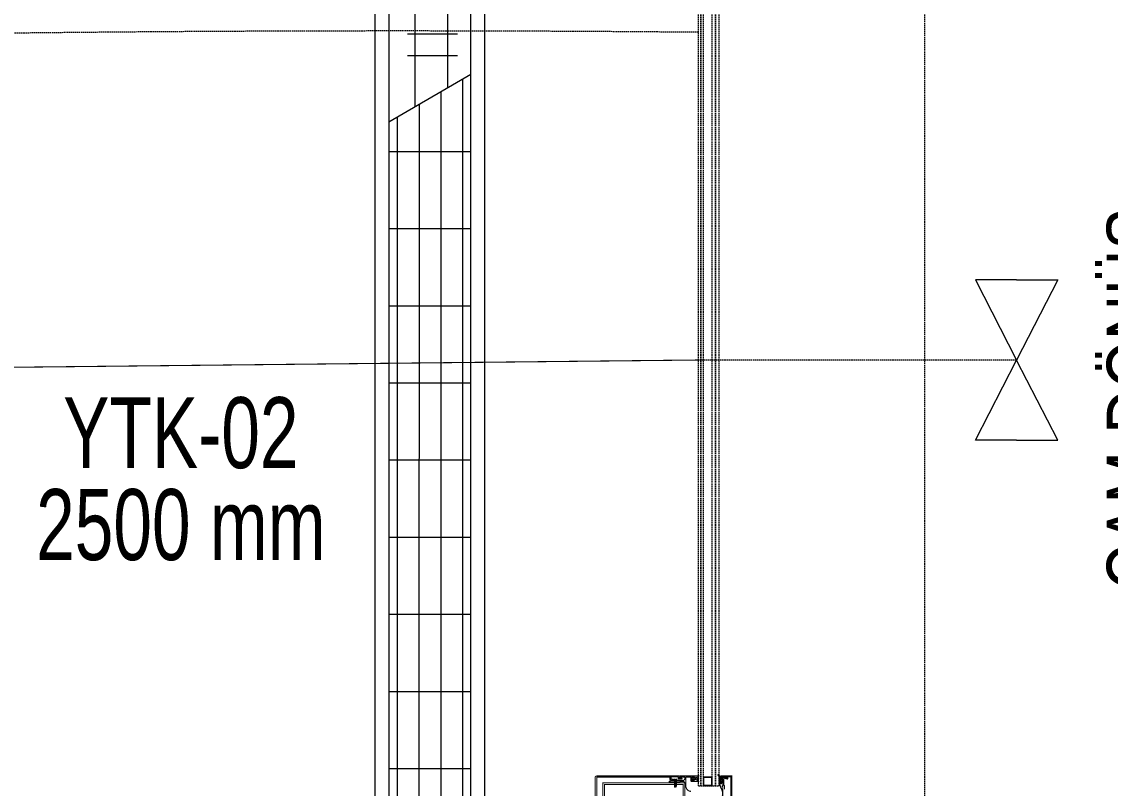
# Model space of a CAD drawing. Extents: x -1457 to 23780, y -2071 to 4205.
# Drawn here: x 10602.5 to 10801.8, y 1784 to 1924.4 of the extents above; entities that cross this region are included whole.
import ezdxf
from ezdxf.enums import TextEntityAlignment as Align

# ---------------------------------------------------------------- set-up
doc = ezdxf.new("R2010")
doc.units = 0
doc.header["$MEASUREMENT"] = 0
doc.linetypes.add('DASHED2', pattern=[0.375, 0.25, -0.125])
doc.linetypes.add('HIDDEN', pattern=[0.375, 0.25, -0.125])
doc.layers.get('0').update_dxf_attribs({"color": 9, "lineweight": 9})
for name, color, linetype, lineweight in [('21', 9, 'Continuous', 9), ('M-TEFRIS2-015', 129, 'Continuous', 9), ('T-KONVEKTOR', 220, 'Continuous', 9), ('T-KONVEKTOR-TEXT', 241, 'Continuous', 9)]:
    doc.layers.add(name, color=color, linetype=linetype, lineweight=lineweight)
doc.styles.add('LUCIDASANS', font='arial.ttf', dxfattribs={"width": 0.8})
doc.styles.add('MuuM_TEXT-STANDART', font='ARIALN.TTF')

# ---------------------------------------------------------------- blocks, each defined once
blk = doc.blocks.new('p-cam dönüş noktası')
at = {"layer": '21', "elevation": 0}
for points in [[(-26.5, 56.83), (-34.04, 56.83), (-26.5, 42.14)], [(-26.5, 56.83), (-18.95, 56.83), (-26.5, 42.14)], [(-26.5, 27.45), (-34.04, 27.45), (-26.5, 42.14)], [(-26.5, 27.45), (-18.95, 27.45), (-26.5, 42.14)]]:
    blk.add_lwpolyline(points, dxfattribs=at)
at = {"layer": '21', "linetype": 'DASHED2', "elevation": 0}
blk.add_lwpolyline([(-26.5, 42.14), (-84.7, 42.14)], dxfattribs=at)
at = {"layer": '21', "style": 'MuuM_TEXT-STANDART'}
for s, p in [('CAM DÖNÜŞ ', (0, 0)), ('NOKTASI', (19.23, 10.07))]:
    blk.add_text(s, height=10, rotation=90, dxfattribs=at).set_placement(p)
blk = doc.blocks.new('A$C4B7F52E3')
for p, q in [((250, 89.48), (0, 89.47)), ((250, 89.47), (0, 89.48)), ((0, 69.47), (250, 69.47))]:
    blk.add_line(p, q)
at = {"color": 252, "linetype": 'Continuous'}
for p, q in [((73.08, 71.95), (73.08, 86.99)), ((87.2, 71.95), (87.2, 86.99)), ((101.32, 71.95), (101.32, 86.99)), ((115.44, 71.95), (115.44, 86.99)), ((129.56, 71.95), (129.56, 86.99)), ((143.68, 71.95), (143.68, 86.98)), ((157.8, 71.95), (157.8, 86.98)), ((171.92, 71.94), (171.92, 86.98)), ((186.04, 71.94), (186.04, 86.98))]:
    blk.add_line(p, q, dxfattribs=at)
at = {"color": 252}
for p, q in [((191.48, 71.95), (200.19, 86.99)), ((199.29, 85.44), (2.49, 85.42)), ((203.55, 84.5), (203.55, 75.36)), ((207.52, 84.5), (207.52, 75.36)), ((242.21, 82.69), (197.7, 82.69)), ((196.99, 81.46), (2.49, 81.45)), ((194.68, 77.48), (2.49, 77.47)), ((227.1, 76.72), (194.25, 76.73)), ((192.38, 73.51), (2.49, 73.49))]:
    blk.add_line(p, q, dxfattribs=at)
blk.add_lwpolyline([(247.51, 86.99), (247.51, 71.95), (2.49, 71.95), (2.49, 86.99)], close=True)

msp = doc.modelspace()

# ---------------------------------------------------------------- hatches: boundary and pattern name
at = {"layer": 'M-TEFRIS2-015', "linetype": 'HIDDEN', "lineweight": 0}
h = msp.add_hatch(dxfattribs=at)
h.set_pattern_fill('LINE', color=256, scale=0.666667, angle=675, style=0)
h.set_pattern_definition([(135, (10851.09187, 1728.91743), (-0.058925565, -0.058925565), [])])
edge = h.paths.add_edge_path()
edge.add_arc((10730.52, 1786.72), 0.625, 207.2, 247.3388)
edge.add_arc((10730.2, 1786), 0.162, 360.1027, 422.96, ccw=False)
edge.add_line((10730.36, 1786), (10730.36, 1785.92))
edge.add_line((10730.36, 1785.92), (10730.36, 1785.91))
edge.add_line((10730.36, 1785.91), (10730.36, 1785.9))
edge.add_line((10730.36, 1785.9), (10730.36, 1785.89))
edge.add_line((10730.36, 1785.89), (10730.36, 1785.89))
edge.add_line((10730.36, 1785.89), (10730.35, 1785.88))
edge.add_line((10730.35, 1785.88), (10730.35, 1785.87))
edge.add_line((10730.35, 1785.87), (10730.34, 1785.87))
edge.add_line((10730.34, 1785.87), (10730.34, 1785.86))
edge.add_line((10730.34, 1785.86), (10730.33, 1785.86))
edge.add_line((10730.33, 1785.86), (10730.31, 1785.86))
edge.add_line((10730.31, 1785.86), (10730.24, 1785.86))
edge.add_line((10730.24, 1785.86), (10730.23, 1785.86))
edge.add_line((10730.23, 1785.86), (10730.23, 1785.86))
edge.add_line((10730.23, 1785.86), (10730.23, 1785.86))
edge.add_line((10730.23, 1785.86), (10730.23, 1785.86))
edge.add_line((10730.23, 1785.86), (10730.22, 1785.85))
edge.add_line((10730.22, 1785.85), (10730.22, 1785.85))
edge.add_line((10730.22, 1785.85), (10730.22, 1785.85))
edge.add_line((10730.22, 1785.85), (10730.22, 1785.84))
edge.add_line((10730.22, 1785.84), (10730.22, 1785.84))
edge.add_line((10730.22, 1785.84), (10730.22, 1785.76))
edge.add_line((10730.22, 1785.76), (10730.22, 1785.76))
edge.add_line((10730.22, 1785.76), (10730.22, 1785.75))
edge.add_line((10730.22, 1785.75), (10730.22, 1785.75))
edge.add_line((10730.22, 1785.75), (10730.22, 1785.75))
edge.add_line((10730.22, 1785.75), (10730.22, 1785.74))
edge.add_line((10730.22, 1785.74), (10730.23, 1785.74))
edge.add_line((10730.23, 1785.74), (10730.23, 1785.74))
edge.add_line((10730.23, 1785.74), (10730.23, 1785.74))
edge.add_line((10730.23, 1785.74), (10730.24, 1785.74))
edge.add_line((10730.24, 1785.74), (10730.31, 1785.74))
edge.add_line((10730.31, 1785.74), (10730.32, 1785.74))
edge.add_line((10730.32, 1785.74), (10730.33, 1785.74))
edge.add_line((10730.33, 1785.74), (10730.34, 1785.73))
edge.add_line((10730.34, 1785.73), (10730.34, 1785.73))
edge.add_line((10730.34, 1785.73), (10730.35, 1785.72))
edge.add_line((10730.35, 1785.72), (10730.35, 1785.72))
edge.add_line((10730.35, 1785.72), (10730.36, 1785.71))
edge.add_line((10730.36, 1785.71), (10730.36, 1785.7))
edge.add_line((10730.36, 1785.7), (10730.36, 1785.69))
edge.add_line((10730.36, 1785.69), (10730.36, 1785.68))
edge.add_line((10730.36, 1785.68), (10730.36, 1785.67))
edge.add_line((10730.36, 1785.67), (10730.36, 1785.67))
edge.add_line((10730.36, 1785.67), (10730.35, 1785.66))
edge.add_line((10730.35, 1785.66), (10730.35, 1785.65))
edge.add_line((10730.35, 1785.65), (10730.34, 1785.65))
edge.add_line((10730.34, 1785.65), (10730.34, 1785.64))
edge.add_line((10730.34, 1785.64), (10730.33, 1785.64))
edge.add_line((10730.33, 1785.64), (10730.31, 1785.64))
edge.add_line((10730.31, 1785.64), (10730.24, 1785.64))
edge.add_line((10730.24, 1785.64), (10730.23, 1785.64))
edge.add_line((10730.23, 1785.64), (10730.23, 1785.64))
edge.add_line((10730.23, 1785.64), (10730.23, 1785.64))
edge.add_line((10730.23, 1785.64), (10730.23, 1785.64))
edge.add_line((10730.23, 1785.64), (10730.22, 1785.63))
edge.add_line((10730.22, 1785.63), (10730.22, 1785.63))
edge.add_line((10730.22, 1785.63), (10730.22, 1785.63))
edge.add_line((10730.22, 1785.63), (10730.22, 1785.62))
edge.add_line((10730.22, 1785.62), (10730.22, 1785.62))
edge.add_line((10730.22, 1785.62), (10730.22, 1785.54))
edge.add_line((10730.22, 1785.54), (10730.22, 1785.54))
edge.add_line((10730.22, 1785.54), (10730.22, 1785.53))
edge.add_line((10730.22, 1785.53), (10730.22, 1785.53))
edge.add_line((10730.22, 1785.53), (10730.22, 1785.53))
edge.add_line((10730.22, 1785.53), (10730.22, 1785.52))
edge.add_line((10730.22, 1785.52), (10730.23, 1785.52))
edge.add_line((10730.23, 1785.52), (10730.23, 1785.52))
edge.add_line((10730.23, 1785.52), (10730.23, 1785.52))
edge.add_line((10730.23, 1785.52), (10730.24, 1785.52))
edge.add_line((10730.24, 1785.52), (10730.31, 1785.52))
edge.add_line((10730.31, 1785.52), (10730.32, 1785.52))
edge.add_line((10730.32, 1785.52), (10730.33, 1785.52))
edge.add_line((10730.33, 1785.52), (10730.34, 1785.51))
edge.add_line((10730.34, 1785.51), (10730.34, 1785.51))
edge.add_line((10730.34, 1785.51), (10730.35, 1785.5))
edge.add_line((10730.35, 1785.5), (10730.35, 1785.5))
edge.add_line((10730.35, 1785.5), (10730.36, 1785.49))
edge.add_line((10730.36, 1785.49), (10730.36, 1785.48))
edge.add_line((10730.36, 1785.48), (10730.36, 1785.47))
edge.add_line((10730.36, 1785.47), (10730.36, 1785.46))
edge.add_line((10730.36, 1785.46), (10730.36, 1785.45))
edge.add_line((10730.36, 1785.45), (10730.36, 1785.45))
edge.add_line((10730.36, 1785.45), (10730.35, 1785.44))
edge.add_line((10730.35, 1785.44), (10730.35, 1785.43))
edge.add_line((10730.35, 1785.43), (10730.34, 1785.43))
edge.add_line((10730.34, 1785.43), (10730.34, 1785.42))
edge.add_line((10730.34, 1785.42), (10730.33, 1785.42))
edge.add_line((10730.33, 1785.42), (10730.31, 1785.42))
edge.add_line((10730.31, 1785.42), (10730.24, 1785.42))
edge.add_line((10730.24, 1785.42), (10730.23, 1785.42))
edge.add_line((10730.23, 1785.42), (10730.23, 1785.42))
edge.add_line((10730.23, 1785.42), (10730.23, 1785.42))
edge.add_line((10730.23, 1785.42), (10730.23, 1785.42))
edge.add_line((10730.23, 1785.42), (10730.22, 1785.41))
edge.add_line((10730.22, 1785.41), (10730.22, 1785.41))
edge.add_line((10730.22, 1785.41), (10730.22, 1785.41))
edge.add_line((10730.22, 1785.41), (10730.22, 1785.4))
edge.add_line((10730.22, 1785.4), (10730.22, 1785.4))
edge.add_line((10730.22, 1785.4), (10730.22, 1785.32))
edge.add_line((10730.22, 1785.32), (10730.22, 1785.32))
edge.add_line((10730.22, 1785.32), (10730.22, 1785.31))
edge.add_line((10730.22, 1785.31), (10730.22, 1785.31))
edge.add_line((10730.22, 1785.31), (10730.22, 1785.31))
edge.add_line((10730.22, 1785.31), (10730.22, 1785.3))
edge.add_line((10730.22, 1785.3), (10730.23, 1785.3))
edge.add_line((10730.23, 1785.3), (10730.23, 1785.3))
edge.add_line((10730.23, 1785.3), (10730.23, 1785.3))
edge.add_line((10730.23, 1785.3), (10730.24, 1785.3))
edge.add_line((10730.24, 1785.3), (10730.31, 1785.3))
edge.add_line((10730.31, 1785.3), (10730.32, 1785.3))
edge.add_line((10730.32, 1785.3), (10730.33, 1785.3))
edge.add_line((10730.33, 1785.3), (10730.34, 1785.29))
edge.add_line((10730.34, 1785.29), (10730.34, 1785.29))
edge.add_line((10730.34, 1785.29), (10730.35, 1785.28))
edge.add_line((10730.35, 1785.28), (10730.35, 1785.28))
edge.add_line((10730.35, 1785.28), (10730.36, 1785.27))
edge.add_line((10730.36, 1785.27), (10730.36, 1785.26))
edge.add_line((10730.36, 1785.26), (10730.36, 1785.25))
edge.add_line((10730.36, 1785.25), (10730.36, 1785.24))
edge.add_line((10730.36, 1785.24), (10730.36, 1785.23))
edge.add_line((10730.36, 1785.23), (10730.36, 1785.23))
edge.add_line((10730.36, 1785.23), (10730.35, 1785.22))
edge.add_line((10730.35, 1785.22), (10730.35, 1785.21))
edge.add_line((10730.35, 1785.21), (10730.34, 1785.21))
edge.add_line((10730.34, 1785.21), (10730.34, 1785.2))
edge.add_line((10730.34, 1785.2), (10730.33, 1785.2))
edge.add_line((10730.33, 1785.2), (10730.31, 1785.2))
edge.add_line((10730.31, 1785.2), (10730.24, 1785.2))
edge.add_line((10730.24, 1785.2), (10730.23, 1785.2))
edge.add_line((10730.23, 1785.2), (10730.23, 1785.2))
edge.add_line((10730.23, 1785.2), (10730.23, 1785.2))
edge.add_line((10730.23, 1785.2), (10730.23, 1785.2))
edge.add_line((10730.23, 1785.2), (10730.22, 1785.19))
edge.add_line((10730.22, 1785.19), (10730.22, 1785.19))
edge.add_line((10730.22, 1785.19), (10730.22, 1785.19))
edge.add_line((10730.22, 1785.19), (10730.22, 1785.18))
edge.add_line((10730.22, 1785.18), (10730.22, 1785.18))
edge.add_line((10730.22, 1785.18), (10730.22, 1785.1))
edge.add_line((10730.22, 1785.1), (10730.22, 1785.1))
edge.add_line((10730.22, 1785.1), (10730.22, 1785.09))
edge.add_line((10730.22, 1785.09), (10730.22, 1785.09))
edge.add_line((10730.22, 1785.09), (10730.22, 1785.09))
edge.add_line((10730.22, 1785.09), (10730.22, 1785.08))
edge.add_line((10730.22, 1785.08), (10730.23, 1785.08))
edge.add_line((10730.23, 1785.08), (10730.23, 1785.08))
edge.add_line((10730.23, 1785.08), (10730.23, 1785.08))
edge.add_line((10730.23, 1785.08), (10730.24, 1785.08))
edge.add_line((10730.24, 1785.08), (10730.49, 1785.08))
edge.add_arc((10730.49, 1785.11), 0.03, 270, 360)
edge.add_line((10730.52, 1785.11), (10730.52, 1785.29))
edge.add_line((10730.52, 1785.29), (10730.69, 1785.29))
edge.add_line((10730.69, 1785.29), (10730.71, 1785.22))
edge.add_arc((10730.76, 1785.23), 0.05, 194.5985, 302.0394)
edge.add_arc((10730.73, 1785.27), 0.1, 302.0394, 333.6122)
edge.add_arc((10730.23, 1785.52), 0.662, 333.6122, 386.3878)
edge.add_arc((10730.73, 1785.77), 0.1, 386.3878, 417.9606)
edge.add_arc((10730.76, 1785.82), 0.05, 417.9606, 525.4015)
edge.add_line((10730.71, 1785.83), (10730.69, 1785.75))
edge.add_line((10730.69, 1785.75), (10730.52, 1785.75))
edge.add_line((10730.52, 1785.75), (10730.52, 1786.17))
edge.add_arc((10730.47, 1786.17), 0.05, 360, 436.8402)
edge.add_arc((10730.62, 1786.97), 0.763, 218.6618, 259.1202, ccw=False)
edge.add_arc((10730.01, 1786.45), 0.0486, 423.0293, 555.4317)
edge = h.paths.add_edge_path(flags=16)
edge.add_arc((10730.72, 1785.62), 0.03, 370.824, 450)
edge.add_line((10730.72, 1785.65), (10730.55, 1785.65))
edge.add_arc((10730.55, 1785.62), 0.03, 450, 540)
edge.add_line((10730.52, 1785.62), (10730.52, 1785.42))
edge.add_arc((10730.55, 1785.42), 0.03, 180, 270)
edge.add_line((10730.55, 1785.39), (10730.72, 1785.39))
edge.add_arc((10730.72, 1785.42), 0.03, 270, 349.176)
edge.add_arc((10730.19, 1785.52), 0.562, 349.176, 370.824)

# ---------------------------------------------------------------- linework, layer by layer
for p, q in [((10726.45, 1784.47), (10726.45, 1991.25)), ((10726.85, 1784.47), (10726.85, 1991.25)), ((10726.92, 1784.47), (10726.92, 1991.25)), ((10727.32, 1784.47), (10727.32, 1991.25)), ((10728.92, 1784.47), (10728.92, 1991.25)), ((10729.52, 1784.47), (10729.52, 1991.25)), ((10729.6, 1784.47), (10729.6, 1991.25)), ((10730.2, 1784.47), (10730.2, 1991.25)), ((10767.79, 1989.45), (10767.8, 907.25)), ((10721.93, 1785.56), (10721.93, 1785.45)), ((10722.48, 1785.45), (10721.93, 1785.45)), ((10722.35, 1785.4), (10722.06, 1785.45)), ((10722.06, 1785.44), (10722.06, 1785.45)), ((10722.06, 1785.44), (10722.35, 1785.39)), ((10722.09, 1785.42), (10722.06, 1785.44)), ((10722.06, 1785.35), (10722.09, 1785.37)), ((10722.09, 1785.33), (10722.06, 1785.35)), ((10722.06, 1785.35), (10722.06, 1785.35)), ((10722.35, 1785.31), (10722.06, 1785.35)), ((10722.06, 1785.35), (10722.35, 1785.3)), ((10722.09, 1785.37), (10722.09, 1785.42)), ((10722.32, 1785.37), (10722.09, 1785.42)), ((10722.09, 1785.37), (10722.32, 1785.33)), ((10722.09, 1785.28), (10722.09, 1785.33)), ((10722.32, 1785.28), (10722.09, 1785.33)), ((10722.19, 1785.45), (10722.32, 1785.42)), ((10722.32, 1785.42), (10722.32, 1785.45)), ((10722.32, 1785.42), (10722.35, 1785.4)), ((10722.32, 1785.42), (10722.35, 1785.4)), ((10722.35, 1785.39), (10722.32, 1785.37)), ((10722.32, 1785.33), (10722.32, 1785.37)), ((10722.32, 1785.33), (10722.35, 1785.31)), ((10722.32, 1785.33), (10722.35, 1785.31)), ((10722.35, 1785.3), (10722.32, 1785.28)), ((10722.35, 1785.4), (10722.35, 1785.39)), ((10722.35, 1785.31), (10722.35, 1785.3)), ((10722.48, 1785.56), (10722.48, 1785.45)), ((10722.06, 1785.26), (10722.09, 1785.28)), ((10722.06, 1785.25), (10722.06, 1785.26)), ((10722.35, 1785.21), (10722.06, 1785.26)), ((10722.09, 1785.23), (10722.06, 1785.25)), ((10722.06, 1785.25), (10722.35, 1785.2)), ((10722.06, 1785.16), (10722.09, 1785.18)), ((10722.06, 1785.15), (10722.06, 1785.16)), ((10722.35, 1785.11), (10722.06, 1785.16)), ((10722.09, 1785.13), (10722.06, 1785.15)), ((10722.06, 1785.15), (10722.35, 1785.11)), ((10722.06, 1785.07), (10722.09, 1785.09)), ((10722.06, 1785.06), (10722.06, 1785.07)), ((10722.35, 1785.02), (10722.06, 1785.07)), ((10722.09, 1785.04), (10722.06, 1785.06)), ((10722.06, 1785.06), (10722.35, 1785.01)), ((10722.06, 1784.97), (10722.09, 1784.99)), ((10722.06, 1784.97), (10722.06, 1784.96)), ((10722.35, 1784.92), (10722.06, 1784.97)), ((10722.09, 1784.94), (10722.06, 1784.96)), ((10722.06, 1784.96), (10722.35, 1784.91)), ((10722.06, 1784.87), (10722.09, 1784.89)), ((10722.35, 1784.82), (10722.06, 1784.87)), ((10722.06, 1784.86), (10722.06, 1784.87)), ((10722.06, 1784.86), (10722.35, 1784.82)), ((10722.09, 1784.84), (10722.06, 1784.86)), ((10722.06, 1784.78), (10722.09, 1784.8)), ((10722.06, 1784.78), (10722.06, 1784.77)), ((10722.35, 1784.73), (10722.06, 1784.78)), ((10722.09, 1784.75), (10722.06, 1784.77)), ((10722.06, 1784.77), (10722.35, 1784.72)), ((10722.06, 1784.68), (10722.09, 1784.7)), ((10722.35, 1784.63), (10722.06, 1784.68)), ((10722.06, 1784.68), (10722.06, 1784.67)), ((10722.06, 1784.67), (10722.35, 1784.62)), ((10722.09, 1784.65), (10722.06, 1784.67)), ((10722.06, 1784.58), (10722.09, 1784.6)), ((10722.35, 1784.53), (10722.06, 1784.58)), ((10722.06, 1784.58), (10722.06, 1784.57)), ((10722.06, 1784.57), (10722.35, 1784.53)), ((10722.09, 1784.55), (10722.06, 1784.57)), ((10722.06, 1784.49), (10722.09, 1784.51)), ((10722.35, 1784.44), (10722.06, 1784.49)), ((10722.06, 1784.48), (10722.06, 1784.49)), ((10722.06, 1784.48), (10722.35, 1784.43)), ((10722.09, 1784.46), (10722.06, 1784.48)), ((10722.09, 1785.28), (10722.32, 1785.23)), ((10722.32, 1785.18), (10722.09, 1785.23)), ((10722.09, 1785.18), (10722.09, 1785.23)), ((10722.09, 1785.18), (10722.09, 1784.99)), ((10722.09, 1785.18), (10722.32, 1785.13)), ((10722.32, 1785.09), (10722.09, 1785.13)), ((10722.09, 1785.09), (10722.09, 1785.13)), ((10722.09, 1785.09), (10722.32, 1785.04)), ((10722.32, 1784.99), (10722.09, 1785.04)), ((10722.09, 1784.99), (10722.32, 1784.94)), ((10722.09, 1784.89), (10722.09, 1784.94)), ((10722.32, 1784.89), (10722.09, 1784.94)), ((10722.09, 1784.89), (10722.32, 1784.84)), ((10722.32, 1784.8), (10722.09, 1784.84)), ((10722.09, 1784.8), (10722.09, 1784.84)), ((10722.09, 1784.8), (10722.32, 1784.75)), ((10722.09, 1784.75), (10722.09, 1784.7)), ((10722.32, 1784.7), (10722.09, 1784.75)), ((10722.09, 1784.7), (10722.32, 1784.65)), ((10722.32, 1784.6), (10722.09, 1784.65)), ((10722.09, 1784.6), (10722.09, 1784.65)), ((10722.09, 1784.6), (10722.32, 1784.55)), ((10722.32, 1784.51), (10722.09, 1784.55)), ((10722.09, 1784.51), (10722.09, 1784.55)), ((10722.32, 1784.41), (10722.09, 1784.46)), ((10722.09, 1784.44), (10722.09, 1784.46)), ((10722.11, 1784.4), (10722.09, 1784.44)), ((10722.09, 1784.39), (10722.11, 1784.4)), ((10722.16, 1784.37), (10722.09, 1784.39)), ((10722.09, 1784.38), (10722.09, 1784.39)), ((10722.12, 1784.36), (10722.09, 1784.38)), ((10722.09, 1784.38), (10722.18, 1784.36)), ((10722.11, 1784.4), (10722.27, 1784.31)), ((10722.27, 1784.31), (10722.12, 1784.36)), ((10722.2, 1784.18), (10722.12, 1784.36)), ((10722.18, 1784.36), (10722.16, 1784.37)), ((10722.21, 1784.17), (10722.2, 1784.18)), ((10722.22, 1784.18), (10722.21, 1784.17)), ((10722.31, 1784.41), (10722.22, 1784.18)), ((10722.32, 1784.41), (10722.31, 1784.41)), ((10722.32, 1785.28), (10722.32, 1785.23)), ((10722.32, 1785.23), (10722.35, 1785.21)), ((10722.32, 1785.23), (10722.35, 1785.21)), ((10722.32, 1785.04), (10722.32, 1785.23)), ((10722.35, 1785.2), (10722.32, 1785.18)), ((10722.32, 1785.18), (10722.32, 1785.13)), ((10722.32, 1785.18), (10722.32, 1785.13)), ((10722.32, 1785.13), (10722.35, 1785.11)), ((10722.32, 1785.13), (10722.35, 1785.11)), ((10722.35, 1785.11), (10722.32, 1785.09)), ((10722.32, 1785.09), (10722.32, 1785.04)), ((10722.32, 1785.09), (10722.32, 1785.04)), ((10722.32, 1785.04), (10722.35, 1785.02)), ((10722.32, 1785.04), (10722.35, 1785.02)), ((10722.35, 1785.01), (10722.32, 1784.99)), ((10722.32, 1784.99), (10722.32, 1784.94)), ((10722.32, 1784.99), (10722.32, 1784.94)), ((10722.32, 1784.94), (10722.35, 1784.92)), ((10722.32, 1784.94), (10722.35, 1784.92)), ((10722.35, 1784.91), (10722.32, 1784.89)), ((10722.32, 1784.89), (10722.32, 1784.84)), ((10722.32, 1784.84), (10722.35, 1784.82)), ((10722.32, 1784.84), (10722.35, 1784.82)), ((10722.35, 1784.82), (10722.32, 1784.8)), ((10722.32, 1784.75), (10722.32, 1784.8)), ((10722.32, 1784.75), (10722.35, 1784.73)), ((10722.32, 1784.75), (10722.35, 1784.73)), ((10722.35, 1784.72), (10722.32, 1784.7)), ((10722.32, 1784.7), (10722.32, 1784.65)), ((10722.32, 1784.65), (10722.35, 1784.63)), ((10722.32, 1784.65), (10722.35, 1784.63)), ((10722.35, 1784.62), (10722.32, 1784.6)), ((10722.32, 1784.6), (10722.32, 1784.55)), ((10722.32, 1784.55), (10722.35, 1784.53)), ((10722.32, 1784.55), (10722.35, 1784.53)), ((10722.35, 1784.53), (10722.32, 1784.51)), ((10722.32, 1784.51), (10722.32, 1784.46)), ((10722.32, 1784.46), (10722.35, 1784.44)), ((10722.35, 1784.43), (10722.32, 1784.41)), ((10722.35, 1785.21), (10722.35, 1785.2)), ((10722.35, 1785.11), (10722.35, 1785.11)), ((10722.35, 1785.02), (10722.35, 1785.01)), ((10722.35, 1784.92), (10722.35, 1784.91)), ((10722.35, 1784.82), (10722.35, 1784.82)), ((10722.35, 1784.73), (10722.35, 1784.72)), ((10722.35, 1784.63), (10722.35, 1784.62)), ((10722.35, 1784.53), (10722.35, 1784.53)), ((10722.35, 1784.44), (10722.35, 1784.43)), ((10726.45, 1784.47), (10730.2, 1784.47))]:
    msp.add_line(p, q, dxfattribs=at)
at = {"layer": 'M-TEFRIS2-015', "linetype": 'HIDDEN', "lineweight": 0, "const_width": 0.2}
for points in [[(7129.5, 979.76, -0.152644), (10705.5, 2076.19, -0.10573)], [(9998.81, 1952.98), (10012.63, 1826.73, -0.029535), (10726.45, 1862.43)], [(10707.8, 1780.05), (10707.8, 1785.95), (10707.8, 1785.95, -0.414214), (10707.9, 1786.05), (10721.21, 1786.05), (10721.21, 1785.64, 0.267949), (10721.22, 1785.62), (10721.47, 1785.47, 0.131652), (10721.49, 1785.47), (10721.62, 1785.47, 0.131652), (10721.63, 1785.47), (10721.81, 1785.58, 0.267949), (10721.83, 1785.6), (10721.83, 1785.64, 0.414214), (10721.8, 1785.67), (10721.53, 1785.67), (10721.41, 1785.74), (10721.41, 1786.1), (10722.71, 1786.1), (10722.71, 1785.75, 0.414214), (10722.76, 1785.7), (10723.39, 1785.7, 0.650971), (10723.42, 1785.78), (10723.27, 1785.95, 0.508142), (10723.22, 1785.95), (10723.19, 1785.88), (10722.91, 1785.88), (10722.91, 1786.05, 0.432363), (10723, 1786.15), (10723, 1786.22, 0.477393), (10722.98, 1786.25), (10707.8, 1786.25, 0.414214), (10707.5, 1785.95), (10707.5, 1785.95), (10707.5, 1780.05, 0.414214)], [(10723.91, 1783), (10723.91, 1784.95, 0.414214), (10723.61, 1785.25), (10723.11, 1785.25), (10723, 1785.2), (10721.07, 1785.2, -0.767327), (10721.05, 1785.26), (10721.39, 1785.45), (10722.18, 1785.45), (10722.21, 1785.42), (10722.24, 1785.45), (10723.61, 1785.45, 0.414214), (10723.91, 1785.75), (10723.91, 1785.97, 0.414214), (10723.81, 1786.07), (10723.16, 1786.07), (10723.16, 1785.93, -0.414214), (10723.13, 1785.9), (10723.11, 1785.9, -0.414214), (10723.01, 1786), (10723.01, 1786.22, -0.414214), (10723.04, 1786.25), (10724.11, 1786.25), (10725.58, 1786.25, -0.414214), (10725.61, 1786.22), (10725.61, 1786.05, -0.414214), (10725.51, 1785.95), (10725.49, 1785.95), (10725.49, 1786.1), (10725.19, 1786.1), (10725.19, 1785.78), (10725.16, 1785.75), (10725.19, 1785.72), (10725.19, 1785.4), (10725.49, 1785.4), (10725.49, 1785.55), (10725.51, 1785.55, -0.414214), (10725.61, 1785.45), (10725.61, 1785.35, -0.414214), (10725.51, 1785.25), (10725.19, 1785.25, -0.414214), (10725.03, 1785.41), (10725.03, 1785.97, 0.414214), (10724.93, 1786.07), (10724.21, 1786.07, 0.414214), (10724.11, 1785.97), (10724.11, 1784.4, 0.414214), (10725.06, 1783.45)], [(10730.2, 1786.25), (10730.25, 1786.25), (10730.25, 1785.45, 0.10228), (10730.52, 1784.16, -0.152313), (10730.88, 1783, -0.152313), (10730.52, 1781.84, 0.159108), (10730.25, 1781.16), (10730.25, 1779.98), (10730.2, 1779.98), (10730.2, 1781.16, -0.158967), (10730.48, 1781.87, 0.152054), (10730.83, 1783, 0.152944), (10730.48, 1784.13, -0.10266), (10730.2, 1785.45), (10730.2, 1786.25)], [(10730.88, 1781.7), (10730.88, 1784.3), (10730.81, 1784.3, -0.414214), (10730.78, 1784.33), (10730.78, 1784.42, -0.414214), (10730.81, 1784.45), (10730.88, 1784.45), (10730.88, 1785), (10730.63, 1785), (10730.63, 1784.88, -0.414214), (10730.6, 1784.85), (10730.53, 1784.85, -0.414214), (10730.48, 1784.9), (10730.48, 1785.25, -0.414214), (10730.53, 1785.3), (10730.6, 1785.3, -0.414214), (10730.63, 1785.27), (10730.63, 1785.15), (10730.88, 1785.15), (10730.88, 1785.88), (10730.63, 1785.95), (10730.63, 1785.83, -0.414214), (10730.6, 1785.8), (10730.53, 1785.8, -0.414214), (10730.48, 1785.85), (10730.48, 1786.05, -0.493145), (10730.57, 1786.12), (10731.07, 1785.98), (10731.12, 1786.08, -0.414214), (10731.16, 1786.09), (10731.54, 1785.87, -1), (10731.46, 1785.74), (10731.18, 1785.9), (10731.08, 1785.71), (10731.08, 1784.55), (10731.17, 1784.46, -0.198912), (10731.18, 1784.44), (10731.18, 1783.83)]]:
    msp.add_lwpolyline(points, format="xyb", dxfattribs=at)
for points in [[(10722.17, 1785.65), (10722.2, 1785.63), (10722.21, 1785.63), (10722.24, 1785.65)], [(10722.09, 1784.51), (10722.32, 1784.46)]]:
    msp.add_lwpolyline(points, dxfattribs=at)
for points in [[(10725.62, 1786.04, -0.414214), (10725.52, 1785.94), (10725.46, 1785.94), (10725.46, 1786.06), (10725.36, 1786.06, 0.333333), (10725.36, 1785.46), (10725.46, 1785.46), (10725.46, 1785.58), (10725.52, 1785.58, -0.414214), (10725.62, 1785.48), (10725.62, 1785.26), (10726.27, 1785.26), (10726.27, 1785.3, 0.307685), (10726.23, 1785.36, -1.128702), (10726.26, 1785.42, -0.201212), (10726.37, 1785.26, 0.978531), (10726.47, 1785.26, 0.1613), (10726.35, 1785.46, -0.307572), (10726.35, 1785.49), (10726.46, 1785.68, 0.8391), (10726.44, 1785.7), (10726.35, 1785.62, -0.8391), (10726.32, 1785.64), (10726.46, 1785.9, 0.8391), (10726.44, 1785.92), (10726.35, 1785.84, -0.8391), (10726.32, 1785.86), (10726.46, 1786.12, 0.8391), (10726.44, 1786.14), (10726.35, 1786.06, -0.8391), (10726.32, 1786.08), (10726.46, 1786.34, 0.8391), (10726.44, 1786.36), (10726.35, 1786.28, -0.176327), (10726.29, 1786.26), (10725.62, 1786.26)], [(10725.62, 1785.84), (10725.39, 1785.84, 0.375047), (10725.36, 1785.81, 0.067879), (10725.36, 1785.7, 0.375047), (10725.39, 1785.68), (10725.62, 1785.68, -0.298217), (10725.71, 1785.62, 0.298217), (10725.8, 1785.56), (10725.83, 1785.56, 0.414214), (10725.86, 1785.59), (10725.86, 1785.93, 0.414214), (10725.83, 1785.96), (10725.8, 1785.96, 0.298217), (10725.71, 1785.9, -0.298217)], [(10726.04, 1785.56), (10726.07, 1785.56, 1), (10726.07, 1785.96), (10726.04, 1785.96, 0.414214), (10726.01, 1785.93), (10726.01, 1785.59, 0.414214)], [(10729.96, 1786.44, 0.176952), (10730.28, 1786.15, -0.281357), (10730.36, 1786), (10730.36, 1785.92), (10730.36, 1785.91), (10730.36, 1785.9), (10730.36, 1785.89), (10730.36, 1785.89), (10730.35, 1785.88), (10730.35, 1785.87), (10730.34, 1785.87), (10730.34, 1785.86), (10730.33, 1785.86), (10730.31, 1785.86), (10730.24, 1785.86), (10730.23, 1785.86), (10730.23, 1785.86), (10730.23, 1785.86), (10730.23, 1785.86), (10730.22, 1785.85), (10730.22, 1785.85), (10730.22, 1785.85), (10730.22, 1785.84), (10730.22, 1785.84), (10730.22, 1785.76), (10730.22, 1785.76), (10730.22, 1785.75), (10730.22, 1785.75), (10730.22, 1785.75), (10730.22, 1785.74), (10730.23, 1785.74), (10730.23, 1785.74), (10730.23, 1785.74), (10730.24, 1785.74), (10730.31, 1785.74), (10730.32, 1785.74), (10730.33, 1785.74), (10730.34, 1785.73), (10730.34, 1785.73), (10730.35, 1785.72), (10730.35, 1785.72), (10730.36, 1785.71), (10730.36, 1785.7), (10730.36, 1785.69), (10730.36, 1785.68), (10730.36, 1785.67), (10730.36, 1785.67), (10730.35, 1785.66), (10730.35, 1785.65), (10730.34, 1785.65), (10730.34, 1785.64), (10730.33, 1785.64), (10730.31, 1785.64), (10730.24, 1785.64), (10730.23, 1785.64), (10730.23, 1785.64), (10730.23, 1785.64), (10730.23, 1785.64), (10730.22, 1785.63), (10730.22, 1785.63), (10730.22, 1785.63), (10730.22, 1785.62), (10730.22, 1785.62), (10730.22, 1785.54), (10730.22, 1785.54), (10730.22, 1785.53), (10730.22, 1785.53), (10730.22, 1785.53), (10730.22, 1785.52), (10730.23, 1785.52), (10730.23, 1785.52), (10730.23, 1785.52), (10730.24, 1785.52), (10730.31, 1785.52), (10730.32, 1785.52), (10730.33, 1785.52), (10730.34, 1785.51), (10730.34, 1785.51), (10730.35, 1785.5), (10730.35, 1785.5), (10730.36, 1785.49), (10730.36, 1785.48), (10730.36, 1785.47), (10730.36, 1785.46), (10730.36, 1785.45), (10730.36, 1785.45), (10730.35, 1785.44), (10730.35, 1785.43), (10730.34, 1785.43), (10730.34, 1785.42), (10730.33, 1785.42), (10730.31, 1785.42), (10730.24, 1785.42), (10730.23, 1785.42), (10730.23, 1785.42), (10730.23, 1785.42), (10730.23, 1785.42), (10730.22, 1785.41), (10730.22, 1785.41), (10730.22, 1785.41), (10730.22, 1785.4), (10730.22, 1785.4), (10730.22, 1785.32), (10730.22, 1785.32), (10730.22, 1785.31), (10730.22, 1785.31), (10730.22, 1785.31), (10730.22, 1785.3), (10730.23, 1785.3), (10730.23, 1785.3), (10730.23, 1785.3), (10730.24, 1785.3), (10730.31, 1785.3), (10730.32, 1785.3), (10730.33, 1785.3), (10730.34, 1785.29), (10730.34, 1785.29), (10730.35, 1785.28), (10730.35, 1785.28), (10730.36, 1785.27), (10730.36, 1785.26), (10730.36, 1785.25), (10730.36, 1785.24), (10730.36, 1785.23), (10730.36, 1785.23), (10730.35, 1785.22), (10730.35, 1785.21), (10730.34, 1785.21), (10730.34, 1785.2), (10730.33, 1785.2), (10730.31, 1785.2), (10730.24, 1785.2), (10730.23, 1785.2), (10730.23, 1785.2), (10730.23, 1785.2), (10730.23, 1785.2), (10730.22, 1785.19), (10730.22, 1785.19), (10730.22, 1785.19), (10730.22, 1785.18), (10730.22, 1785.18), (10730.22, 1785.1), (10730.22, 1785.1), (10730.22, 1785.09), (10730.22, 1785.09), (10730.22, 1785.09), (10730.22, 1785.08), (10730.23, 1785.08), (10730.23, 1785.08), (10730.23, 1785.08), (10730.24, 1785.08), (10730.49, 1785.08, 0.414214), (10730.52, 1785.11), (10730.52, 1785.29), (10730.69, 1785.29), (10730.71, 1785.22, 0.506456), (10730.78, 1785.19, 0.13864), (10730.82, 1785.23, 0.234436), (10730.82, 1785.82, 0.13864), (10730.78, 1785.86, 0.506456), (10730.71, 1785.83), (10730.69, 1785.75), (10730.52, 1785.75), (10730.52, 1786.17, 0.348434), (10730.48, 1786.22, -0.17839), (10730.03, 1786.49, 0.651907)], [(10732.35, 1779.9), (10731.78, 1779.9), (10731.78, 1780.23, 1), (10731.63, 1780.23), (10731.63, 1779.9), (10731.15, 1779.9), (10731.1, 1779.99, 0.339454), (10731.07, 1780), (10730.54, 1779.86, 0.876976), (10730.55, 1779.75), (10732.5, 1779.75), (10732.5, 1786.25), (10730.55, 1786.25, 0.876976), (10730.54, 1786.14), (10731.07, 1786, 0.339454), (10731.1, 1786.02), (10731.15, 1786.1), (10731.63, 1786.1), (10731.63, 1785.78, 1), (10731.78, 1785.78), (10731.78, 1786.1), (10732.35, 1786.1)], [(10730.75, 1785.63, 0.359904), (10730.72, 1785.65), (10730.55, 1785.65, 0.414214), (10730.52, 1785.62), (10730.52, 1785.42, 0.414214), (10730.55, 1785.39), (10730.72, 1785.39, 0.359904), (10730.75, 1785.42, 0.094739)], [(10730.75, 1785.63, 0.359904), (10730.72, 1785.65), (10730.55, 1785.65, 0.414214), (10730.52, 1785.62), (10730.52, 1785.42, 0.414214), (10730.55, 1785.39), (10730.72, 1785.39, 0.359904), (10730.75, 1785.42, 0.094739)]]:
    msp.add_lwpolyline(points, format="xyb", close=True, dxfattribs=at)
for points in [[(10728.92, 1784.47), (10727.32, 1784.47), (10727.32, 1786.07), (10728.92, 1786.07)], [(10728.82, 1784.57), (10727.42, 1784.57), (10727.42, 1785.97), (10728.82, 1785.97)], [(10708.91, 1781), (10708.91, 1785), (10723.91, 1785), (10723.91, 1781)], [(10709.21, 1781.3), (10709.21, 1784.7), (10723.61, 1784.7), (10723.61, 1781.3)]]:
    msp.add_lwpolyline(points, close=True, dxfattribs=at)
at = {"layer": 'M-TEFRIS2-015', "linetype": 'HIDDEN', "lineweight": 0}
for centre, radius, start, end in [((10671.39, -4192.32), 6115, 89.48411, 96.222728), ((10722.23, 1785.13), 0.521, 97.5095, 125.2427), ((10722.18, 1785.13), 0.521, 54.7573, 82.4905)]:
    msp.add_arc(centre, radius, start, end, dxfattribs=at)

# ---------------------------------------------------------------- block references
msp.add_blockref('p-cam dönüş noktası', (10811.15, 1820.28), dxfattribs=at)
at = {"layer": 'T-KONVEKTOR', "xscale": -1, "rotation": 270}
msp.add_blockref('A$C4B7F52E3', (10597.78, 1714.56), dxfattribs=at)

# ---------------------------------------------------------------- texts
at = {"layer": 'T-KONVEKTOR-TEXT', "ltscale": 0.5, "style": 'LUCIDASANS', "width": 0.7}
for s, p in [('YTK-02', (10631.66, 1849.13)), ('2500 mm', (10631.66, 1832.3))]:
    msp.add_text(s, height=13, dxfattribs=at).set_placement(p, align=Align.MIDDLE)

doc.saveas('drawing.dxf')
